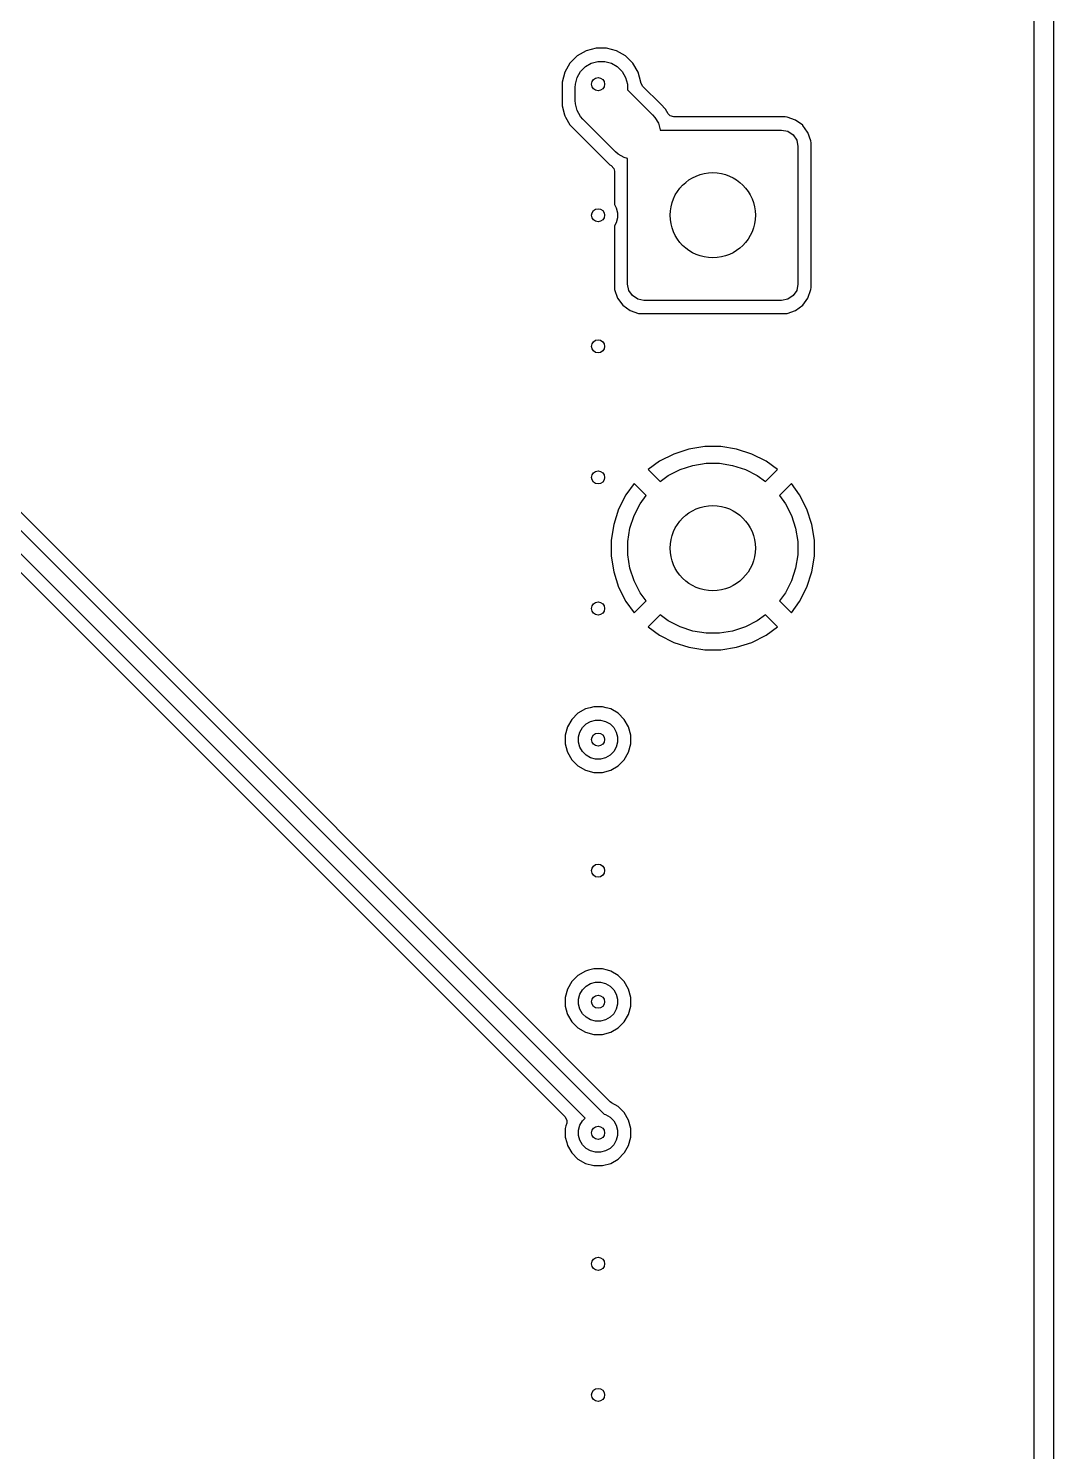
# Model space of a CAD drawing. Header units: millimetres. Extents: x 103.8 to 193.7, y -116.2 to -61.3.
# Drawn here: x 178.06 to 193.7, y -101.61 to -79.9 of the extents above; entities that cross this region are included whole.
import ezdxf

# ---------------------------------------------------------------- set-up
doc = ezdxf.new("R2010")
doc.units = ezdxf.units.MM
doc.layers.add('B.Cu', color=153, linetype='CONTINUOUS', true_color=0x4d7fc4)
doc.layers.add('Edge.Cuts', color=254, linetype='CONTINUOUS', true_color=0xd0d2cd)

msp = doc.modelspace()

# ---------------------------------------------------------------- linework, layer by layer
at = {"layer": 'B.Cu', "linetype": 'CONTINUOUS'}
for p, q in [((193.3995, -61.6995), (193.3995, -115.8005)), ((186.431284, -80.31948), (186.31948, -80.431284)), ((186.568216, -80.240423), (186.431284, -80.31948)), ((186.720943, -80.1995), (186.568216, -80.240423)), ((186.879057, -80.1995), (186.720943, -80.1995)), ((187.031784, -80.240423), (186.879057, -80.1995)), ((187.168716, -80.31948), (187.031784, -80.240423)), ((187.28052, -80.431284), (187.168716, -80.31948)), ((186.31948, -80.431284), (186.240423, -80.568216)), ((186.430448, -80.646927), (186.482659, -80.556495)), ((186.482659, -80.556495), (186.556495, -80.482659)), ((186.556495, -80.482659), (186.646927, -80.430448)), ((186.646927, -80.430448), (186.74779, -80.403422)), ((186.74779, -80.403422), (186.85221, -80.403422)), ((186.85221, -80.403422), (186.953073, -80.430448)), ((186.953073, -80.430448), (187.043505, -80.482659)), ((187.043505, -80.482659), (187.117341, -80.556495)), ((187.117341, -80.556495), (187.169552, -80.646927)), ((187.359577, -80.568216), (187.28052, -80.431284)), ((186.240423, -80.568216), (186.1995, -80.720944)), ((186.1995, -80.720944), (186.1995, -80.914863)), ((186.4, -80.8), (186.403422, -80.74779)), ((186.403422, -80.74779), (186.430448, -80.646927)), ((187.169552, -80.646927), (187.196578, -80.74779)), ((187.196578, -80.74779), (187.2, -80.8)), ((187.4005, -80.720943), (187.359577, -80.568216)), ((187.4005, -80.720955), (187.4005, -80.720943)), ((187.400709, -80.722537), (187.4005, -80.720955)), ((187.401082, -80.725106), (187.400709, -80.722537)), ((187.428859, -80.779622), (187.401082, -80.725106)), ((186.1995, -80.914863), (186.199499, -80.914881)), ((186.199499, -80.914881), (186.199499, -80.920943)), ((186.199499, -80.920943), (186.199499, -81.079057)), ((186.4, -81), (186.4, -80.8)), ((187.2, -80.8), (187.2, -80.834314)), ((187.2, -80.834314), (187.582843, -81.217157)), ((187.706545, -81.057309), (187.428859, -80.779622)), ((186.199499, -81.079057), (186.236298, -81.21639)), ((186.403422, -81.05221), (186.4, -81)), ((186.430448, -81.153074), (186.403422, -81.05221)), ((186.482659, -81.243505), (186.430448, -81.153074)), ((187.78052, -81.131284), (187.706545, -81.057309)), ((187.820193, -81.200001), (187.78052, -81.131284)), ((187.847738, -81.230593), (187.820193, -81.200001)), ((186.236298, -81.21639), (186.240423, -81.231785)), ((186.240423, -81.231785), (186.240425, -81.231789)), ((186.240425, -81.231789), (186.252299, -81.252356)), ((186.252299, -81.252356), (186.319479, -81.368715)), ((186.319479, -81.368715), (186.431283, -81.48052)), ((186.517157, -81.282843), (186.482659, -81.243505)), ((187.017157, -81.782843), (186.517157, -81.282843)), ((187.582843, -81.217157), (187.617341, -81.256495)), ((187.617341, -81.256495), (187.669552, -81.346926)), ((187.669552, -81.346926), (187.696578, -81.44779)), ((187.905929, -81.2495), (187.847738, -81.230593)), ((189.604266, -81.2495), (187.905929, -81.2495)), ((189.604274, -81.2495), (189.604266, -81.2495)), ((189.634694, -81.252353), (189.604274, -81.2495)), ((189.634703, -81.252355), (189.634694, -81.252353)), ((189.762883, -81.297207), (189.634703, -81.252355)), ((189.872144, -81.377845), (189.762883, -81.297207)), ((189.872146, -81.377847), (189.872144, -81.377845)), ((189.87215, -81.37785), (189.872146, -81.377847)), ((189.872152, -81.377853), (189.87215, -81.37785)), ((189.872154, -81.377855), (189.872152, -81.377853)), ((189.947924, -81.480521), (189.872154, -81.377855)), ((186.431283, -81.48052), (186.431284, -81.48052)), ((186.431284, -81.48052), (186.431285, -81.480521)), ((186.431285, -81.480521), (186.931284, -81.98052)), ((187.696578, -81.44779), (187.696578, -81.45)), ((187.696578, -81.45), (189.55, -81.45)), ((189.55, -81.45), (189.645671, -81.46903)), ((189.645671, -81.46903), (189.726777, -81.523223)), ((189.726777, -81.523223), (189.78097, -81.604329)), ((189.78097, -81.604329), (189.8, -81.7)), ((189.952793, -81.487118), (189.947924, -81.480521)), ((189.997646, -81.615301), (189.952793, -81.487118)), ((189.997646, -81.615305), (189.997646, -81.615301)), ((190.000499, -81.645725), (189.997646, -81.615305)), ((187.056495, -81.817341), (187.017157, -81.782843)), ((187.146926, -81.869552), (187.056495, -81.817341)), ((189.8, -81.7), (189.8, -83.8)), ((190.0005, -81.645727), (190.000499, -81.645725)), ((190.0005, -83.854273), (190.0005, -81.645727)), ((186.931284, -81.98052), (186.95, -81.991325)), ((186.95, -81.991325), (186.99094, -82.036792)), ((186.99094, -82.036792), (186.9995, -82.077061)), ((186.9995, -82.077061), (186.9995, -82.58728)), ((187.2, -81.883772), (187.146926, -81.869552)), ((187.2, -83.8), (187.2, -81.883772)), ((186.9995, -82.58728), (187.027164, -82.635195)), ((187.027164, -82.635195), (187.047433, -82.710842)), ((187.047433, -82.710842), (187.047433, -82.789158)), ((187.027164, -82.864805), (186.9995, -82.912719)), ((186.9995, -82.912719), (186.9995, -83.854274)), ((187.047433, -82.789158), (187.027164, -82.864805)), ((187.21903, -83.895671), (187.2, -83.8)), ((189.8, -83.8), (189.78097, -83.895671)), ((186.9995, -83.854274), (187.002353, -83.884694)), ((187.002353, -83.884694), (187.002355, -83.884703)), ((187.002355, -83.884703), (187.047207, -84.012883)), ((187.047207, -84.012883), (187.127845, -84.122144)), ((187.273223, -83.976777), (187.21903, -83.895671)), ((187.354329, -84.03097), (187.273223, -83.976777)), ((187.45, -84.05), (187.354329, -84.03097)), ((189.645671, -84.03097), (189.55, -84.05)), ((189.726777, -83.976777), (189.645671, -84.03097)), ((189.78097, -83.895671), (189.726777, -83.976777)), ((189.87215, -84.12215), (189.952793, -84.012882)), ((189.952793, -84.012882), (189.997646, -83.884699)), ((189.997646, -83.884699), (190.000499, -83.854273)), ((190.000499, -83.854273), (190.0005, -83.854273)), ((187.127845, -84.122144), (187.127847, -84.122146)), ((187.127847, -84.122146), (187.12785, -84.12215)), ((187.12785, -84.12215), (187.127853, -84.122152)), ((187.127853, -84.122152), (187.127855, -84.122154)), ((187.127855, -84.122154), (187.237116, -84.202792)), ((187.237116, -84.202792), (187.237117, -84.202792)), ((187.237117, -84.202792), (187.237118, -84.202793)), ((187.237118, -84.202793), (187.365301, -84.247646)), ((187.365301, -84.247646), (187.395725, -84.250499)), ((189.55, -84.05), (187.45, -84.05)), ((189.604273, -84.250499), (189.634699, -84.247646)), ((189.634699, -84.247646), (189.762882, -84.202793)), ((189.762882, -84.202793), (189.87215, -84.12215)), ((187.395725, -84.250499), (187.395727, -84.2505)), ((187.395727, -84.2505), (187.395734, -84.2505)), ((187.395734, -84.2505), (189.604273, -84.2505)), ((189.604273, -84.2505), (189.604273, -84.250499)), ((187.905005, -86.393559), (187.687623, -86.50432)), ((188.137045, -86.318164), (187.905005, -86.393559)), ((188.378009, -86.28), (188.137045, -86.318164)), ((188.621991, -86.28), (188.378009, -86.28)), ((188.862954, -86.318164), (188.621991, -86.28)), ((189.094994, -86.393559), (188.862954, -86.318164)), ((189.312376, -86.50432), (189.094994, -86.393559)), ((178.368335, -87.708008), (177.199862, -86.539535)), ((187.687619, -86.504322), (187.513187, -86.631054)), ((187.513187, -86.631054), (187.695037, -86.812904)), ((187.687623, -86.50432), (187.687619, -86.504322)), ((187.820752, -86.721568), (188.002512, -86.628957)), ((188.002512, -86.628957), (188.196521, -86.565919)), ((188.196521, -86.565919), (188.398003, -86.534007)), ((188.398003, -86.534007), (188.601997, -86.534007)), ((188.601997, -86.534007), (188.803479, -86.565919)), ((188.803479, -86.565919), (188.997488, -86.628957)), ((188.997488, -86.628957), (189.179248, -86.721568)), ((189.304961, -86.812903), (189.486811, -86.631054)), ((189.31238, -86.504322), (189.312376, -86.50432)), ((189.486811, -86.631054), (189.31238, -86.504322)), ((177.088388, -86.711612), (186.844051, -96.467275)), ((187.301054, -86.843187), (187.174322, -87.017619)), ((187.482904, -87.025037), (187.301054, -86.843187)), ((187.695037, -86.812904), (187.820752, -86.721568)), ((189.179248, -86.721568), (189.304961, -86.812903)), ((189.698943, -86.843187), (189.517094, -87.025035)), ((189.82568, -87.017625), (189.698943, -86.843187)), ((186.551295, -96.528071), (176.948224, -86.925)), ((187.17432, -87.017623), (187.063559, -87.235005)), ((187.174322, -87.017619), (187.17432, -87.017623)), ((187.391568, -87.150752), (187.482904, -87.025037)), ((189.517094, -87.025035), (189.608432, -87.150752)), ((189.93644, -87.235005), (189.82568, -87.017625)), ((176.894169, -87.154496), (186.245913, -96.50624)), ((187.063559, -87.235005), (186.988164, -87.467045)), ((187.298957, -87.332512), (187.391568, -87.150752)), ((189.608432, -87.150752), (189.701043, -87.332512)), ((190.011835, -87.467045), (189.93644, -87.235005)), ((186.988164, -87.467045), (186.95, -87.708008)), ((187.235919, -87.526521), (187.298957, -87.332512)), ((189.701043, -87.332512), (189.764081, -87.526521)), ((190.05, -87.708008), (190.011835, -87.467045)), ((181.344435, -90.684108), (178.368335, -87.708008)), ((186.95, -87.708008), (186.95, -87.951991)), ((187.204007, -87.728003), (187.235919, -87.526521)), ((189.764081, -87.526521), (189.795993, -87.728003)), ((190.05, -87.951991), (190.05, -87.708008)), ((187.204007, -87.931997), (187.204007, -87.728003)), ((187.235919, -88.133479), (187.204007, -87.931997)), ((189.795993, -87.931997), (189.764081, -88.133479)), ((189.795993, -87.728003), (189.795993, -87.931997)), ((186.95, -87.951991), (186.988164, -88.192954)), ((187.298957, -88.327488), (187.235919, -88.133479)), ((189.764081, -88.133479), (189.701043, -88.327488)), ((190.011835, -88.192954), (190.05, -87.951991)), ((186.988164, -88.192954), (187.063559, -88.424994)), ((187.391568, -88.509248), (187.298957, -88.327488)), ((189.701043, -88.327488), (189.608432, -88.509248)), ((189.93644, -88.424994), (190.011835, -88.192954)), ((187.063559, -88.424994), (187.17432, -88.642376)), ((187.482903, -88.634961), (187.391568, -88.509248)), ((189.608432, -88.509248), (189.517094, -88.634962)), ((189.82568, -88.642374), (189.93644, -88.424994)), ((187.17432, -88.642376), (187.174322, -88.64238)), ((187.174322, -88.64238), (187.301054, -88.816811)), ((187.301054, -88.816811), (187.482903, -88.634961)), ((189.517094, -88.634962), (189.698943, -88.816811)), ((189.698943, -88.816811), (189.82568, -88.642374)), ((187.695035, -88.847094), (187.513187, -89.028943)), ((187.820752, -88.938432), (187.695035, -88.847094)), ((188.002512, -89.031043), (187.820752, -88.938432)), ((189.179248, -88.938432), (188.997488, -89.031043)), ((189.304962, -88.847094), (189.179248, -88.938432)), ((189.486811, -89.028943), (189.304962, -88.847094)), ((187.513187, -89.028943), (187.687625, -89.15568)), ((187.687625, -89.15568), (187.905005, -89.26644)), ((188.196521, -89.094081), (188.002512, -89.031043)), ((188.398003, -89.125993), (188.196521, -89.094081)), ((188.601997, -89.125993), (188.398003, -89.125993)), ((188.803479, -89.094081), (188.601997, -89.125993)), ((188.997488, -89.031043), (188.803479, -89.094081)), ((189.094994, -89.26644), (189.312374, -89.15568)), ((189.312374, -89.15568), (189.486811, -89.028943)), ((187.905005, -89.26644), (188.137045, -89.341835)), ((188.137045, -89.341835), (188.378009, -89.38)), ((188.378009, -89.38), (188.621991, -89.38)), ((188.621991, -89.38), (188.862954, -89.341835)), ((188.862954, -89.341835), (189.094994, -89.26644)), ((186.556809, -90.283609), (186.44269, -90.349496)), ((186.629019, -90.264261), (186.556809, -90.283609)), ((186.684108, -90.2495), (186.629019, -90.264261)), ((186.815892, -90.2495), (186.684108, -90.2495)), ((186.870981, -90.264261), (186.815892, -90.2495)), ((186.943191, -90.283609), (186.870981, -90.264261)), ((187.057309, -90.349496), (186.943189, -90.283609)), ((186.943189, -90.283609), (186.943191, -90.283609)), ((186.349496, -90.44269), (186.283609, -90.556809)), ((186.44269, -90.349496), (186.349496, -90.44269)), ((186.511994, -90.567372), (186.567372, -90.511994)), ((186.567372, -90.511994), (186.635195, -90.472836)), ((186.635195, -90.472836), (186.710842, -90.452567)), ((186.710842, -90.452567), (186.789158, -90.452567)), ((186.789158, -90.452567), (186.864805, -90.472836)), ((186.864805, -90.472836), (186.932628, -90.511994)), ((186.932628, -90.511994), (186.988006, -90.567372)), ((187.057311, -90.349498), (187.057309, -90.349496)), ((187.057314, -90.3495), (187.057311, -90.349498)), ((187.1505, -90.442686), (187.057314, -90.3495)), ((187.150501, -90.442688), (187.1505, -90.442686)), ((187.150503, -90.44269), (187.150501, -90.442688)), ((187.21639, -90.556809), (187.150503, -90.44269)), ((184.184491, -93.524164), (181.344435, -90.684108)), ((186.283608, -90.556814), (186.2495, -90.684108)), ((186.2495, -90.684108), (186.2495, -90.815892)), ((186.283609, -90.556809), (186.283608, -90.556814)), ((186.452567, -90.710842), (186.472836, -90.635195)), ((186.452567, -90.789158), (186.452567, -90.710842)), ((186.472836, -90.635195), (186.511994, -90.567372)), ((186.988006, -90.567372), (187.027164, -90.635195)), ((187.027164, -90.635195), (187.047433, -90.710842)), ((187.047433, -90.710842), (187.047433, -90.789158)), ((187.21639, -90.556811), (187.21639, -90.556809)), ((187.216392, -90.556814), (187.21639, -90.556811)), ((187.2505, -90.684108), (187.216392, -90.556814)), ((187.2505, -90.815892), (187.2505, -90.684108)), ((186.2495, -90.815892), (186.279579, -90.928151)), ((186.279579, -90.928151), (186.283609, -90.94319)), ((186.283609, -90.94319), (186.349496, -91.057309)), ((186.472836, -90.864805), (186.452567, -90.789158)), ((186.511994, -90.932628), (186.472836, -90.864805)), ((186.567372, -90.988006), (186.511994, -90.932628)), ((186.988006, -90.932628), (186.932628, -90.988006)), ((187.027164, -90.864805), (186.988006, -90.932628)), ((187.047433, -90.789158), (187.027164, -90.864805)), ((187.1505, -91.057314), (187.216392, -90.943186)), ((187.216392, -90.943186), (187.2505, -90.815892)), ((186.349496, -91.057309), (186.349498, -91.057311)), ((186.349498, -91.057311), (186.3495, -91.057314)), ((186.3495, -91.057314), (186.442686, -91.1505)), ((186.442686, -91.1505), (186.442688, -91.150501)), ((186.442688, -91.150501), (186.44269, -91.150503)), ((186.44269, -91.150503), (186.55681, -91.21639)), ((186.635195, -91.027164), (186.567372, -90.988006)), ((186.710842, -91.047433), (186.635195, -91.027164)), ((186.789158, -91.047433), (186.710842, -91.047433)), ((186.864805, -91.027164), (186.789158, -91.047433)), ((186.932628, -90.988006), (186.864805, -91.027164)), ((186.94319, -91.21639), (187.057309, -91.150503)), ((187.057309, -91.150502), (187.057314, -91.1505)), ((187.057309, -91.150503), (187.057309, -91.150502)), ((187.057314, -91.1505), (187.1505, -91.057314)), ((186.55681, -91.21639), (186.556808, -91.21639)), ((186.556808, -91.21639), (186.556812, -91.216391)), ((186.556812, -91.216391), (186.556814, -91.216392)), ((186.556814, -91.216392), (186.684108, -91.2505)), ((186.684108, -91.2505), (186.68411, -91.2505)), ((186.68411, -91.2505), (186.81589, -91.2505)), ((186.81589, -91.2505), (186.815892, -91.2505)), ((186.815892, -91.2505), (186.943186, -91.216392)), ((186.943186, -91.216392), (186.943188, -91.21639)), ((186.943188, -91.21639), (186.94319, -91.21639)), ((185.344435, -94.684108), (184.184491, -93.524164)), ((186.349496, -94.44269), (186.283609, -94.556809)), ((186.44269, -94.349496), (186.349496, -94.44269)), ((186.556809, -94.283609), (186.44269, -94.349496)), ((186.6062, -94.270375), (186.556809, -94.283609)), ((186.684108, -94.2495), (186.6062, -94.270375)), ((186.635195, -94.472836), (186.710842, -94.452567)), ((186.815892, -94.2495), (186.684108, -94.2495)), ((186.710842, -94.452567), (186.789158, -94.452567)), ((186.789158, -94.452567), (186.864805, -94.472836)), ((186.893799, -94.270375), (186.815892, -94.2495)), ((186.943191, -94.283609), (186.893799, -94.270375)), ((187.057309, -94.349496), (186.943189, -94.283609)), ((186.943189, -94.283609), (186.943191, -94.283609)), ((187.057311, -94.349498), (187.057309, -94.349496)), ((187.057314, -94.3495), (187.057311, -94.349498)), ((187.1505, -94.442686), (187.057314, -94.3495)), ((187.150501, -94.442688), (187.1505, -94.442686)), ((187.150503, -94.44269), (187.150501, -94.442688)), ((187.21639, -94.556809), (187.150503, -94.44269)), ((186.283608, -94.556814), (186.2495, -94.684108)), ((186.283609, -94.556809), (186.283608, -94.556814)), ((186.452567, -94.710842), (186.472836, -94.635195)), ((186.472836, -94.635195), (186.511994, -94.567372)), ((186.511994, -94.567372), (186.567372, -94.511994)), ((186.567372, -94.511994), (186.635195, -94.472836)), ((186.864805, -94.472836), (186.932628, -94.511994)), ((186.932628, -94.511994), (186.988006, -94.567372)), ((186.988006, -94.567372), (187.027164, -94.635195)), ((187.027164, -94.635195), (187.047433, -94.710842)), ((187.21639, -94.556811), (187.21639, -94.556809)), ((187.216392, -94.556814), (187.21639, -94.556811)), ((187.2505, -94.684108), (187.216392, -94.556814)), ((185.40795, -94.747623), (185.344435, -94.684108)), ((186.935744, -96.275417), (185.40795, -94.747623)), ((186.2495, -94.684108), (186.2495, -94.815892)), ((186.2495, -94.815892), (186.279579, -94.928151)), ((186.452567, -94.789158), (186.452567, -94.710842)), ((186.472836, -94.864805), (186.452567, -94.789158)), ((186.511994, -94.932628), (186.472836, -94.864805)), ((187.027164, -94.864805), (186.988006, -94.932628)), ((187.047433, -94.789158), (187.027164, -94.864805)), ((187.047433, -94.710842), (187.047433, -94.789158)), ((187.216392, -94.943186), (187.2505, -94.815892)), ((187.2505, -94.815892), (187.2505, -94.684108)), ((186.279579, -94.928151), (186.283609, -94.94319)), ((186.283609, -94.94319), (186.349496, -95.057309)), ((186.349496, -95.057309), (186.349498, -95.057311)), ((186.349498, -95.057311), (186.3495, -95.057314)), ((186.3495, -95.057314), (186.442686, -95.1505)), ((186.567372, -94.988006), (186.511994, -94.932628)), ((186.635195, -95.027164), (186.567372, -94.988006)), ((186.710842, -95.047433), (186.635195, -95.027164)), ((186.789158, -95.047433), (186.710842, -95.047433)), ((186.864805, -95.027164), (186.789158, -95.047433)), ((186.932628, -94.988006), (186.864805, -95.027164)), ((186.988006, -94.932628), (186.932628, -94.988006)), ((187.057314, -95.1505), (187.1505, -95.057314)), ((187.1505, -95.057314), (187.216392, -94.943186)), ((186.442686, -95.1505), (186.442688, -95.150501)), ((186.442688, -95.150501), (186.44269, -95.150503)), ((186.44269, -95.150503), (186.55681, -95.21639)), ((186.55681, -95.21639), (186.556808, -95.21639)), ((186.556808, -95.21639), (186.556812, -95.216391)), ((186.556812, -95.216391), (186.556814, -95.216392)), ((186.556814, -95.216392), (186.684108, -95.2505)), ((186.684108, -95.2505), (186.68411, -95.2505)), ((186.68411, -95.2505), (186.81589, -95.2505)), ((186.81589, -95.2505), (186.815892, -95.2505)), ((186.815892, -95.2505), (186.943186, -95.216392)), ((186.943186, -95.216392), (186.943188, -95.21639)), ((186.943188, -95.21639), (186.94319, -95.21639)), ((186.94319, -95.21639), (187.057309, -95.150503)), ((187.057309, -95.150502), (187.057314, -95.1505)), ((187.057309, -95.150503), (187.057309, -95.150502)), ((186.956244, -96.291147), (186.935744, -96.275417)), ((187.057314, -96.3495), (186.956244, -96.291147)), ((187.1505, -96.442686), (187.057314, -96.3495)), ((186.245913, -96.50624), (186.27369, -96.560757)), ((186.271536, -96.601866), (186.259786, -96.645719)), ((186.27369, -96.560757), (186.271536, -96.601866)), ((186.472836, -96.635195), (186.511994, -96.567372)), ((186.511994, -96.567372), (186.551295, -96.528071)), ((186.844051, -96.467275), (186.864805, -96.472836)), ((186.864805, -96.472836), (186.932628, -96.511994)), ((186.932628, -96.511994), (186.988006, -96.567372)), ((186.988006, -96.567372), (187.027164, -96.635195)), ((187.150501, -96.442688), (187.1505, -96.442686)), ((187.150503, -96.44269), (187.150501, -96.442688)), ((187.21639, -96.556809), (187.150503, -96.44269)), ((187.21639, -96.55681), (187.21639, -96.556809)), ((187.216392, -96.556814), (187.21639, -96.55681)), ((187.2505, -96.684108), (187.216392, -96.556814)), ((186.259786, -96.645719), (186.2495, -96.684108)), ((186.2495, -96.684108), (186.2495, -96.815892)), ((186.2495, -96.815892), (186.271677, -96.898659)), ((186.452567, -96.710842), (186.472836, -96.635195)), ((186.452567, -96.789158), (186.452567, -96.710842)), ((186.472836, -96.864805), (186.452567, -96.789158)), ((187.027164, -96.635195), (187.047433, -96.710842)), ((187.047433, -96.789158), (187.027164, -96.864805)), ((187.047433, -96.710842), (187.047433, -96.789158)), ((187.216392, -96.943186), (187.2505, -96.815892)), ((187.2505, -96.815892), (187.2505, -96.684108)), ((186.271677, -96.898659), (186.283609, -96.94319)), ((186.283609, -96.94319), (186.349496, -97.057309)), ((186.349496, -97.057309), (186.349498, -97.057311)), ((186.349498, -97.057311), (186.3495, -97.057314)), ((186.3495, -97.057314), (186.442686, -97.1505)), ((186.511994, -96.932628), (186.472836, -96.864805)), ((186.567372, -96.988006), (186.511994, -96.932628)), ((186.635195, -97.027164), (186.567372, -96.988006)), ((186.710842, -97.047433), (186.635195, -97.027164)), ((186.789158, -97.047433), (186.710842, -97.047433)), ((186.864805, -97.027164), (186.789158, -97.047433)), ((186.932628, -96.988006), (186.864805, -97.027164)), ((186.988006, -96.932628), (186.932628, -96.988006)), ((187.027164, -96.864805), (186.988006, -96.932628)), ((187.057314, -97.1505), (187.1505, -97.057314)), ((187.1505, -97.057314), (187.155206, -97.049163)), ((187.155206, -97.049163), (187.21639, -96.94319)), ((187.21639, -96.943188), (187.216392, -96.943186)), ((187.21639, -96.94319), (187.21639, -96.943188)), ((186.442686, -97.1505), (186.442688, -97.150501)), ((186.442688, -97.150501), (186.44269, -97.150503)), ((186.44269, -97.150503), (186.55681, -97.21639)), ((186.55681, -97.21639), (186.556808, -97.21639)), ((186.556808, -97.21639), (186.556812, -97.216391)), ((186.556812, -97.216391), (186.556814, -97.216392)), ((186.556814, -97.216392), (186.684108, -97.2505)), ((186.684108, -97.2505), (186.68411, -97.2505)), ((186.68411, -97.2505), (186.81589, -97.2505)), ((186.81589, -97.2505), (186.815892, -97.2505)), ((186.815892, -97.2505), (186.943186, -97.216392)), ((186.943186, -97.216392), (186.943188, -97.21639)), ((186.943188, -97.21639), (186.94319, -97.21639)), ((186.94319, -97.21639), (187.057309, -97.150503)), ((187.057309, -97.150502), (187.057314, -97.1505)), ((187.057309, -97.150503), (187.057309, -97.150502))]:
    msp.add_line(p, q, dxfattribs=at)
at = {"layer": 'B.Cu'}
for centre, radius in [((186.75, -80.75), 0.1), ((186.75, -80.75), 0.1), ((188.5, -82.75), 0.65), ((188.5, -82.75), 0.65), ((186.75, -82.75), 0.1), ((186.75, -82.75), 0.1), ((186.75, -84.75), 0.1), ((186.75, -84.75), 0.1), ((186.75, -86.75), 0.1), ((186.75, -86.75), 0.1), ((188.5, -87.83), 0.65), ((188.5, -87.83), 0.65), ((186.75, -88.75), 0.1), ((186.75, -88.75), 0.1), ((186.75, -90.75), 0.1), ((186.75, -90.75), 0.1), ((186.75, -92.75), 0.1), ((186.75, -92.75), 0.1), ((186.75, -94.75), 0.1), ((186.75, -94.75), 0.1), ((186.75, -96.75), 0.1), ((186.75, -96.75), 0.1), ((186.75, -98.75), 0.1), ((186.75, -98.75), 0.1), ((186.75, -100.75), 0.1), ((186.75, -100.75), 0.1)]:
    msp.add_circle(centre, radius, dxfattribs=at)
at = {"layer": 'Edge.Cuts', "linetype": 'CONTINUOUS'}
msp.add_line((193.7, -61.3), (193.7, -116.2), dxfattribs=at)
at = {"layer": 'Edge.Cuts'}
for centre in [(188.5, -82.75), (188.5, -87.83)]:
    msp.add_circle(centre, 0.65, dxfattribs=at)

doc.saveas('drawing.dxf')
